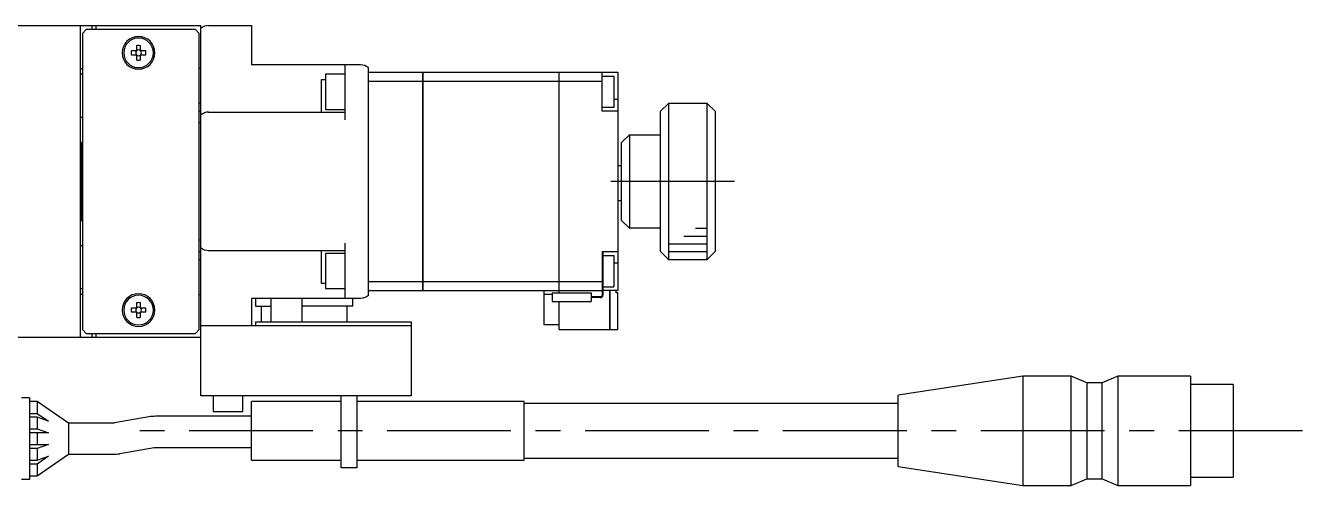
# Model space of a CAD drawing. Extents: x 0 to 668, y -8 to 395.
# Drawn here: x 504.6 to 668.5, y 248.6 to 307.6 of the extents above; entities that cross this region are included whole.
import ezdxf

# ---------------------------------------------------------------- set-up
doc = ezdxf.new("R2010")
doc.units = 0
doc.header["$LTSCALE"] = 0.5
doc.linetypes.add('CENTER', pattern=[50.8, 31.75, -6.35, 6.35, -6.35])
for name, color, linetype in [('MSM_CENTER', 1, 'CENTER'), ('MSM_CONTINUOUS', 7, 'CONTINUOUS'), ('MSM_NARROW', 5, 'CONTINUOUS')]:
    doc.layers.add(name, color=color, linetype=linetype)

msp = doc.modelspace()

# ---------------------------------------------------------------- linework, layer by layer
at = {"layer": 'MSM_CENTER'}
for p, q in [((595.57, 287.62), (577.57, 287.62)), ((668.46, 255.62), (518.48, 255.62))]:
    msp.add_line(p, q, dxfattribs=at)
at = {"layer": 'MSM_CONTINUOUS'}
for p, q in [((489.57, 307.62), (527.07, 307.62)), ((511.57, 307.62), (511.57, 267.62)), ((512.37, 307.12), (511.87, 306.62)), ((511.87, 306.62), (511.87, 268.62)), ((526.37, 307.12), (512.37, 307.12)), ((513.07, 307.62), (513.07, 307.12)), ((513.57, 307.62), (513.57, 307.12)), ((526.87, 306.62), (526.37, 307.12)), ((526.87, 268.62), (526.87, 306.62)), ((527.07, 260.12), (527.07, 307.62)), ((528.07, 307.62), (533.57, 307.62)), ((533.57, 307.62), (533.57, 302.62)), ((518.83, 305.04), (518.83, 304.36)), ((519.31, 304.36), (519.31, 305.04)), ((518.83, 304.36), (518.15, 304.36)), ((518.15, 303.88), (518.83, 303.88)), ((518.83, 303.88), (518.83, 303.2)), ((519.99, 304.36), (519.31, 304.36)), ((519.31, 303.2), (519.31, 303.88)), ((519.31, 303.88), (519.99, 303.88)), ((511.57, 302.12), (511.87, 302.12)), ((527.07, 302.12), (526.87, 302.12)), ((533.57, 302.62), (547.57, 302.62)), ((545.57, 295.52), (545.57, 302.62)), ((548.57, 273), (548.57, 302.24)), ((548.57, 301.62), (555.56, 301.62)), ((555.56, 273.62), (555.56, 301.62)), ((555.57, 301.61), (555.56, 301.61)), ((555.57, 301.62), (555.57, 273.62)), ((555.57, 301.62), (573.06, 301.62)), ((573.06, 273.32), (573.06, 301.62)), ((573.07, 301.61), (573.06, 301.61)), ((573.07, 301.62), (580.57, 301.62)), ((573.07, 273.32), (573.07, 301.62)), ((578.57, 296.62), (578.57, 301.62)), ((580.57, 301.62), (580.57, 273.62)), ((511.87, 301.37), (511.57, 301.37)), ((542.57, 300.7), (543.07, 300.7)), ((542.57, 296.52), (542.57, 300.7)), ((543.07, 301.37), (543.07, 296.87)), ((545.57, 301.37), (543.07, 301.37)), ((548.57, 300.47), (555.56, 300.47)), ((555.57, 300.46), (555.56, 300.46)), ((555.57, 300.47), (573.06, 300.47)), ((573.07, 300.46), (573.06, 300.46)), ((573.07, 300.47), (578.57, 300.47)), ((578.57, 301.12), (580.07, 301.12)), ((580.07, 301.12), (580.07, 297.12)), ((527.07, 297.62), (526.87, 297.62)), ((543.07, 296.87), (545.57, 296.87)), ((580.07, 297.12), (578.57, 297.12)), ((580.57, 298.12), (580.07, 298.12)), ((587.07, 297.62), (586.07, 296.62)), ((587.07, 297.62), (587.07, 277.62)), ((592.07, 297.62), (587.07, 297.62)), ((592.07, 277.62), (592.07, 297.62)), ((593.07, 296.62), (592.07, 297.62)), ((511.57, 295.87), (511.87, 295.87)), ((526.87, 296.62), (527.07, 296.62)), ((527.07, 295.12), (526.87, 295.12)), ((528.07, 296.52), (545.57, 296.52)), ((580.57, 296.62), (578.57, 296.62)), ((586.07, 278.62), (586.07, 296.62)), ((593.07, 296.62), (593.07, 278.62)), ((582.07, 293.62), (581.07, 292.62)), ((582.07, 293.62), (582.07, 281.62)), ((582.07, 293.62), (586.07, 293.62)), ((511.77, 292.62), (511.57, 292.42)), ((511.77, 292.62), (511.77, 282.62)), ((511.87, 292.62), (511.77, 292.62)), ((581.07, 282.62), (581.07, 292.62)), ((581.07, 289.62), (580.57, 289.62)), ((581.07, 285.12), (580.57, 285.12)), ((511.57, 282.82), (511.77, 282.62)), ((511.77, 282.62), (511.87, 282.62)), ((581.07, 282.62), (582.07, 281.62)), ((586.07, 281.62), (582.07, 281.62)), ((511.87, 279.37), (511.57, 279.37)), ((526.87, 280.12), (527.07, 280.12)), ((526.87, 278.62), (527.07, 278.62)), ((545.57, 278.72), (528.07, 278.72)), ((542.57, 274.54), (542.57, 278.72)), ((545.57, 272.62), (545.57, 279.72)), ((578.57, 278.62), (578.57, 273.02)), ((578.57, 278.62), (580.57, 278.62)), ((578.67, 278.62), (578.67, 273.02)), ((586.07, 278.62), (587.07, 277.62)), ((592.07, 277.62), (593.07, 278.62)), ((526.87, 277.62), (527.07, 277.62)), ((543.07, 278.37), (543.07, 273.87)), ((545.57, 278.37), (543.07, 278.37)), ((578.67, 278.12), (580.07, 278.12)), ((580.07, 278.12), (580.07, 274.12)), ((580.57, 277.12), (580.07, 277.12)), ((587.07, 277.62), (592.07, 277.62)), ((511.57, 273.87), (511.87, 273.87)), ((543.07, 274.54), (542.57, 274.54)), ((543.07, 273.87), (545.57, 273.87)), ((548.57, 274.78), (555.56, 274.78)), ((555.57, 274.78), (555.56, 274.78)), ((555.57, 274.78), (573.06, 274.78)), ((573.07, 274.78), (573.06, 274.78)), ((573.07, 274.78), (578.57, 274.78)), ((578.57, 274.12), (580.07, 274.12)), ((511.87, 273.12), (511.57, 273.12)), ((526.87, 273.12), (527.07, 273.12)), ((533.57, 272.62), (533.57, 269.12)), ((547.57, 272.62), (533.57, 272.62)), ((534.07, 272.62), (534.07, 271.62)), ((536.07, 272.62), (536.07, 269.62)), ((540.07, 269.62), (540.07, 272.62)), ((546.57, 271.62), (546.57, 272.62)), ((548.57, 273.62), (555.56, 273.62)), ((555.57, 273.63), (555.56, 273.63)), ((555.57, 273.62), (573.06, 273.62)), ((571.07, 273.62), (571.07, 269.22)), ((572.17, 273.12), (571.07, 273.12)), ((572.17, 273.32), (572.17, 272.22)), ((572.17, 273.32), (577.17, 273.32)), ((572.17, 272.22), (577.17, 272.22)), ((573.07, 273.63), (573.06, 273.63)), ((573.06, 269.62), (573.06, 272.22)), ((573.07, 273.62), (578.57, 273.62)), ((573.07, 268.62), (573.07, 272.22)), ((577.17, 273.32), (577.17, 272.22)), ((578.37, 272.82), (577.17, 272.82)), ((578.37, 272.72), (577.17, 272.72)), ((580.57, 273.62), (578.67, 273.62)), ((579.56, 268.62), (579.56, 273.62)), ((579.57, 273.62), (579.57, 268.62)), ((580.37, 273.32), (580.37, 273.62)), ((580.57, 273.32), (580.37, 273.32)), ((580.57, 268.62), (580.57, 273.32)), ((518.83, 271.36), (518.15, 271.36)), ((518.15, 270.88), (518.83, 270.88)), ((518.83, 272.04), (518.83, 271.36)), ((518.83, 270.88), (518.83, 270.2)), ((519.31, 271.36), (519.31, 272.04)), ((519.99, 271.36), (519.31, 271.36)), ((519.31, 270.2), (519.31, 270.88)), ((519.31, 270.88), (519.99, 270.88)), ((534.07, 271.62), (536.07, 271.62)), ((534.82, 271.62), (534.82, 269.62)), ((546.57, 271.62), (540.07, 271.62)), ((545.82, 271.62), (545.82, 269.62)), ((527.07, 269.12), (554.07, 269.12)), ((534.07, 269.62), (534.07, 269.12)), ((534.07, 269.62), (554.07, 269.62)), ((554.07, 269.62), (554.07, 260.12)), ((573.07, 269.22), (571.07, 269.22)), ((573.07, 269.62), (573.06, 269.62)), ((527.07, 267.62), (489.57, 267.62)), ((511.87, 268.62), (512.37, 268.12)), ((512.37, 268.12), (526.37, 268.12)), ((513.07, 268.12), (513.07, 267.62)), ((513.57, 268.12), (513.57, 267.62)), ((526.37, 268.12), (526.87, 268.62)), ((573.07, 268.62), (579.56, 268.62)), ((579.57, 268.63), (579.56, 268.63)), ((579.57, 268.62), (580.57, 268.62)), ((632.57, 262.62), (616.57, 260.19)), ((632.57, 262.62), (632.57, 248.62)), ((638.77, 262.62), (632.57, 262.62)), ((638.77, 248.62), (638.77, 262.62)), ((640.77, 261.77), (638.77, 262.62)), ((644.77, 262.62), (642.77, 261.77)), ((644.77, 262.62), (644.77, 248.62)), ((654.07, 262.62), (644.77, 262.62)), ((654.07, 262.62), (654.07, 248.62)), ((640.77, 261.77), (640.77, 249.47)), ((642.77, 261.77), (640.77, 261.77)), ((642.77, 249.47), (642.77, 261.77)), ((659.57, 261.57), (654.07, 261.57)), ((659.57, 261.57), (659.57, 249.67)), ((505.07, 259.87), (504.07, 259.87)), ((505.07, 259.87), (505.07, 249.37)), ((506.07, 259.37), (505.07, 259.37)), ((506.07, 259.37), (506.07, 257.87)), ((510.07, 256.62), (506.07, 259.37)), ((554.07, 260.12), (527.07, 260.12)), ((528.67, 260.12), (528.67, 258.12)), ((532.47, 258.12), (532.47, 260.12)), ((533.57, 251.87), (533.57, 259.37)), ((545.07, 259.37), (533.57, 259.37)), ((545.07, 250.87), (545.07, 260.12)), ((547.07, 260.12), (547.07, 250.87)), ((568.57, 259.37), (547.07, 259.37)), ((568.57, 251.87), (568.57, 259.37)), ((616.57, 259.12), (568.57, 259.12)), ((616.57, 251.05), (616.57, 260.19)), ((505.07, 257.87), (506.07, 257.87)), ((506.07, 257.37), (505.07, 257.37)), ((506.07, 257.87), (507.52, 256.87)), ((506.07, 257.37), (506.07, 255.87)), ((507.52, 256.87), (506.07, 257.37)), ((520.39, 257.41), (515.98, 256.64)), ((533.57, 257.49), (521.25, 257.49)), ((528.67, 258.12), (532.47, 258.12)), ((505.07, 255.87), (506.07, 255.87)), ((506.07, 255.87), (507.52, 255.37)), ((510.07, 256.62), (510.07, 252.62)), ((515.81, 256.62), (510.07, 256.62)), ((507.52, 255.37), (505.07, 255.37)), ((506.07, 255.37), (506.07, 253.87)), ((505.07, 253.87), (507.52, 253.87)), ((506.07, 253.37), (505.07, 253.37)), ((507.52, 253.87), (506.07, 253.37)), ((506.07, 253.37), (506.07, 251.87)), ((506.07, 249.87), (510.07, 252.62)), ((510.07, 252.62), (515.81, 252.62)), ((516.67, 252.7), (521.08, 253.47)), ((521.25, 253.49), (533.57, 253.49)), ((505.07, 251.87), (506.07, 251.87)), ((506.07, 251.37), (505.07, 251.37)), ((507.52, 252.37), (506.07, 251.37)), ((506.07, 251.87), (507.52, 252.37)), ((506.07, 251.37), (506.07, 249.87)), ((533.57, 251.87), (545.07, 251.87)), ((547.07, 250.87), (545.07, 250.87)), ((547.07, 251.87), (568.57, 251.87)), ((568.57, 252.12), (616.57, 252.12)), ((616.57, 251.05), (632.57, 248.62)), ((505.07, 249.37), (504.07, 249.37)), ((505.07, 249.87), (506.07, 249.87)), ((638.77, 248.62), (640.77, 249.47)), ((640.77, 249.47), (642.77, 249.47)), ((642.77, 249.47), (644.77, 248.62)), ((654.07, 249.67), (659.57, 249.67)), ((632.57, 248.62), (638.77, 248.62)), ((644.77, 248.62), (654.07, 248.62))]:
    msp.add_line(p, q, dxfattribs=at)
at = {"layer": 'MSM_CONTINUOUS', "extrusion": (0, 0, -1)}
for centre, radius in [((-519.07, 304.12), 2.1), ((-519.07, 304.12), 1.9), ((-519.07, 271.12), 2.1), ((-519.07, 271.12), 1.9)]:
    msp.add_circle(centre, radius, dxfattribs=at)
at = {"layer": 'MSM_CONTINUOUS'}
for centre, radius, start, end in [((528.07, 306.12), 1.5, 90, 131.8103), ((519.07, 304.12), 0.95, 75.3667, 104.6333), ((519.07, 304.12), 0.95, 165.3667, 194.6333), ((519.07, 304.12), 0.365, 138.8496, 221.1504), ((519.07, 304.12), 0.365, 48.8496, 131.1504), ((519.07, 304.12), 0.365, 228.8496, 311.1504), ((519.07, 304.12), 0.95, 255.3667, 284.6333), ((519.07, 304.12), 0.365, 318.8496, 41.1504), ((519.07, 304.12), 0.95, 345.3667, 14.6333), ((528.07, 295.02), 1.5, 90, 131.8103), ((519.07, 271.12), 0.95, 75.3667, 104.6333), ((578.37, 273.02), 0.3, 270, 0), ((519.07, 271.12), 0.95, 165.3667, 194.6333), ((519.07, 271.12), 0.365, 138.8496, 221.1504), ((519.07, 271.12), 0.365, 48.8496, 131.1504), ((519.07, 271.12), 0.365, 228.8496, 311.1504), ((519.07, 271.12), 0.365, 318.8496, 41.1504), ((519.07, 271.12), 0.95, 345.3667, 14.6333), ((519.07, 271.12), 0.95, 255.3667, 284.6333), ((521.25, 252.49), 5, 90, 100), ((515.81, 257.62), 5, 270, 280)]:
    msp.add_arc(centre, radius, start, end, dxfattribs=at)
at = {"layer": 'MSM_CONTINUOUS', "extrusion": (0, 0, -1)}
for centre, radius, start, end in [((-547.57, 301.12), 1.5, 90, 131.8103), ((-528.07, 280.22), 1.5, 270, 311.8103), ((-547.57, 274.12), 1.5, 228.1897, 270), ((-578.37, 273.02), 0.2, 180, 270), ((-515.81, 257.62), 1, 260, 270), ((-521.25, 252.49), 1, 80, 90)]:
    msp.add_arc(centre, radius, start, end, dxfattribs=at)
at = {"layer": 'MSM_NARROW'}
for p, q in [((589.07, 280.62), (592.07, 280.62)), ((590.57, 281.62), (592.07, 281.62)), ((587.07, 279.62), (592.07, 279.62)), ((587.07, 278.62), (592.07, 278.62))]:
    msp.add_line(p, q, dxfattribs=at)

doc.saveas('drawing.dxf')
